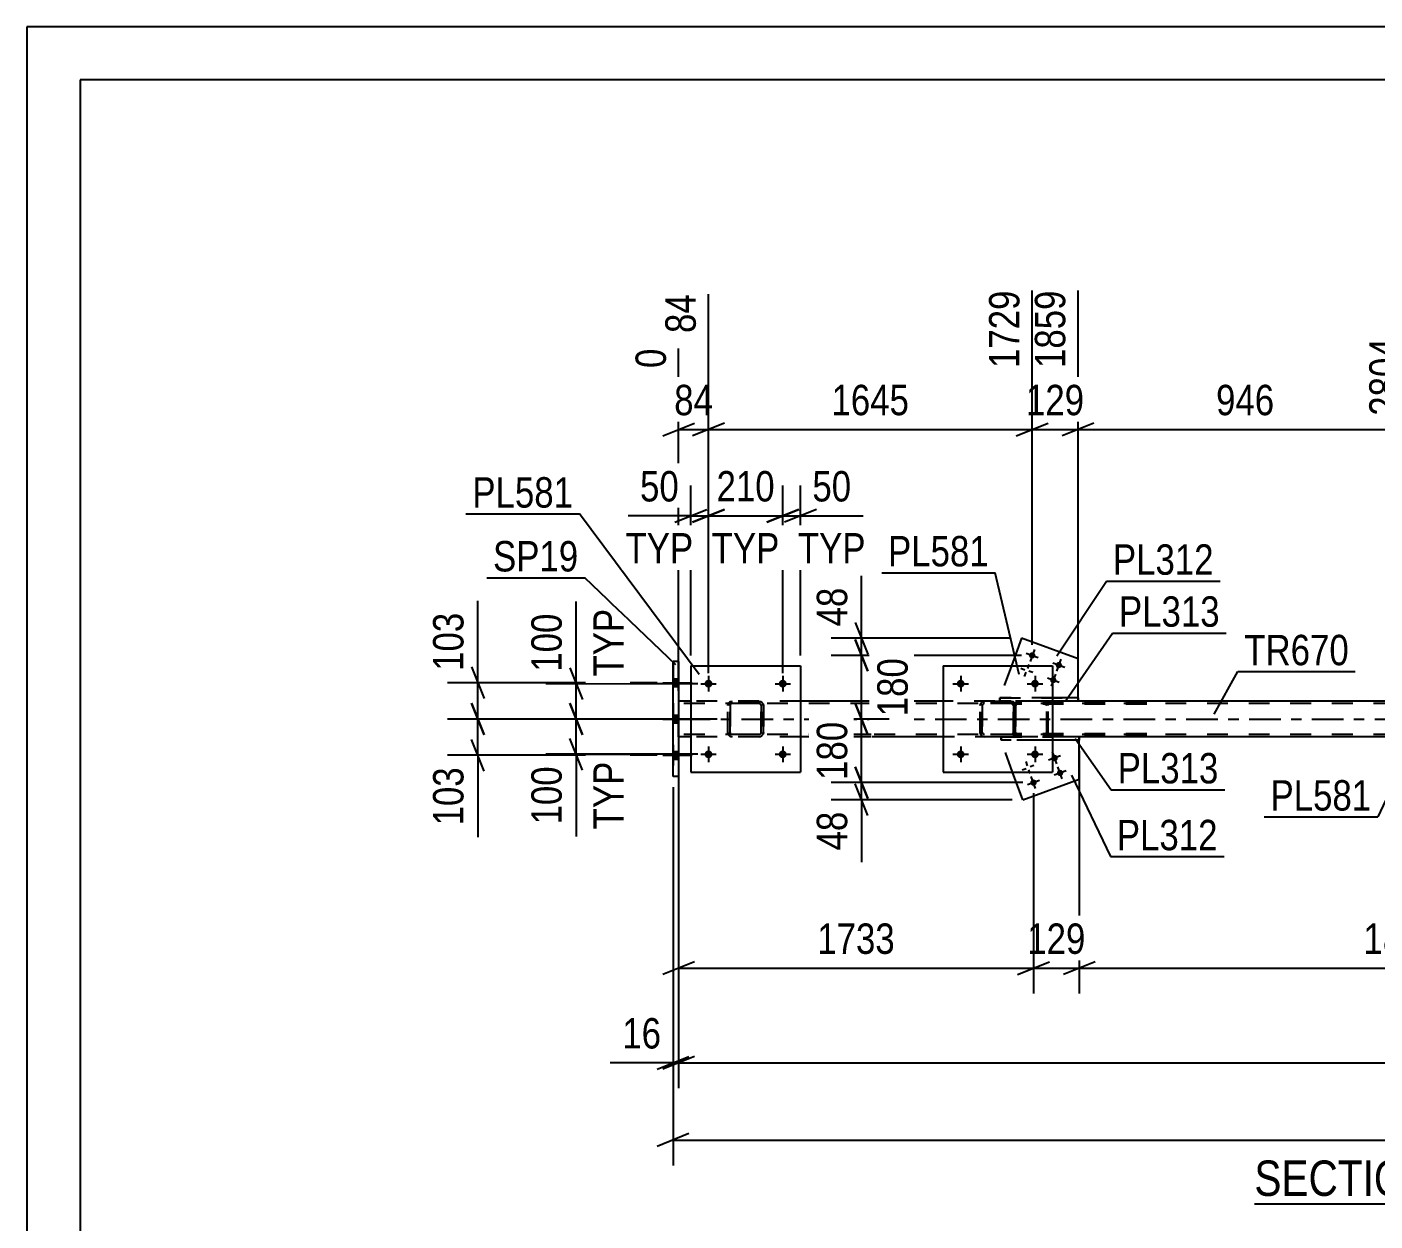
# Model space of a CAD drawing. Header units: millimetres. Extents: x 0 to 594, y 0 to 420.
# Drawn here: x 0 to 127, y 307.4 to 420 of the extents above; entities that cross this region are included whole.
import ezdxf

# ---------------------------------------------------------------- set-up
doc = ezdxf.new("R2010")
doc.units = ezdxf.units.MM
doc.linetypes.add('DXK_LINE_DOT2', pattern=[3.9198, 1.9599, -1.9599])
doc.linetypes.add('DXK_LINE_DOT3', pattern=[5.9187, 2.979, -0.9799, 0.9799, -0.9799])
doc.styles.add('Arial Narrow', font='ARIALN.TTF', dxfattribs={"height": 0.2})

# ---------------------------------------------------------------- blocks, each defined once
blk = doc.blocks.new('Unknown-570345727-1133')
at = {"color": 5, "linetype": 'Continuous'}
for p, q in [((594, 420), (0, 420)), ((0, 420), (0, 0)), ((589, 415), (5, 415)), ((5, 415), (5, 5))]:
    blk.add_line(p, q, dxfattribs=at)
blk = doc.blocks.new('Unknown-570345727-11 - 4270')
at = {"color": 6, "linetype": 'Continuous'}
blk.add_line((115.66, 309.05), (143.3, 309.05), dxfattribs=at)
at = {"color": 0, "linetype": 'Continuous'}
for points in [[(133.76, 309.8), (133.76, 313.3), (115.66, 313.3), (115.66, 309.8)], [(137.37, 309.8), (137.37, 313.3), (134.81, 313.3), (134.81, 309.8)], [(139.7, 309.8), (139.7, 313.3), (138.42, 313.3), (138.42, 309.8)], [(143.3, 309.8), (143.3, 313.3), (140.75, 313.3), (140.75, 309.8)]]:
    blk.add_wipeout(points, dxfattribs=at)
at = {"color": 7, "linetype": 'Continuous', "style": 'Arial Narrow'}
for s, p in [('SECTION ', (115.66, 309.8)), ('A', (134.81, 309.8)), ('A', (140.75, 309.8)), ('-', (138.42, 309.8))]:
    blk.add_text(s, height=3.34, dxfattribs=at).set_placement(p)
blk = doc.blocks.new('Bolt-570345727-4412 - 4270')
at = {"linetype": 'Continuous'}
for points in [[(64.59, 351.43, -1), (63.85, 351.43, -1)], [(71.59, 351.43, -1), (70.85, 351.43, -1)]]:
    blk.add_hatch(color=1, dxfattribs=at).paths.add_polyline_path(points)
at = {"color": 1, "linetype": 'Continuous'}
for p, q in [((64.22, 352.16), (64.22, 350.69)), ((71.22, 352.16), (71.22, 350.69)), ((63.49, 351.43), (64.95, 351.43)), ((70.49, 351.43), (71.95, 351.43))]:
    blk.add_line(p, q, dxfattribs=at)
blk = doc.blocks.new('Bolt-570345727-4336 - 4270')
at = {"linetype": 'Continuous'}
for points in [[(88.35, 358.09, -1), (87.62, 358.09, -1)], [(95.35, 358.09, -1), (94.62, 358.09, -1)]]:
    blk.add_hatch(color=1, dxfattribs=at).paths.add_polyline_path(points)
at = {"color": 1, "linetype": 'Continuous'}
for p, q in [((87.99, 358.83), (87.99, 357.36)), ((94.99, 358.83), (94.99, 357.36)), ((87.25, 358.09), (88.72, 358.09)), ((94.25, 358.09), (95.72, 358.09))]:
    blk.add_line(p, q, dxfattribs=at)
blk = doc.blocks.new('Bolt-570345727-4337 - 4270')
at = {"linetype": 'Continuous'}
for points in [[(88.35, 351.43, -1), (87.62, 351.43, -1)], [(95.35, 351.43, -1), (94.62, 351.43, -1)]]:
    blk.add_hatch(color=1, dxfattribs=at).paths.add_polyline_path(points)
at = {"color": 1, "linetype": 'Continuous'}
for p, q in [((87.99, 352.16), (87.99, 350.69)), ((94.99, 352.16), (94.99, 350.69)), ((87.25, 351.43), (88.72, 351.43)), ((94.25, 351.43), (95.72, 351.43))]:
    blk.add_line(p, q, dxfattribs=at)
blk = doc.blocks.new('Part-570345727-4406 - 4270')
at = {"color": 7, "linetype": 'DXK_LINE_DOT2'}
for p, q in [((66.05, 356.02), (66.08, 356.18)), ((66.08, 356.18), (66.05, 356.02)), ((66.05, 353.49), (66.05, 356.02)), ((66.05, 356.02), (66.05, 356.02)), ((66.05, 353.49), (66.05, 356.02)), ((66.25, 356.02), (66.27, 356.1)), ((66.27, 356.1), (66.25, 356.02)), ((66.25, 353.49), (66.25, 356.02)), ((66.25, 356.02), (66.25, 356.02)), ((66.25, 356.02), (66.25, 353.49)), ((66.27, 356.1), (66.31, 356.17)), ((66.31, 356.17), (66.27, 356.1)), ((66.3, 356.39), (66.45, 356.42)), ((66.45, 356.42), (66.3, 356.39)), ((66.31, 356.17), (66.38, 356.21)), ((66.38, 356.21), (66.31, 356.17)), ((66.45, 356.22), (66.38, 356.21)), ((68.99, 356.42), (66.45, 356.42)), ((68.99, 356.22), (66.45, 356.22)), ((68.99, 356.42), (69.14, 356.39)), ((69.14, 356.39), (68.99, 356.42)), ((68.99, 356.22), (69.06, 356.21)), ((69.06, 356.21), (69.13, 356.17)), ((69.13, 356.17), (69.06, 356.21)), ((69.13, 356.17), (69.17, 356.1)), ((69.17, 356.1), (69.13, 356.17)), ((69.17, 356.1), (69.19, 356.02)), ((69.19, 356.02), (69.17, 356.1)), ((69.19, 353.49), (69.19, 356.02)), ((69.19, 356.02), (69.19, 356.02)), ((69.19, 356.02), (69.19, 353.49)), ((69.36, 356.18), (69.39, 356.02)), ((69.39, 356.02), (69.36, 356.18)), ((69.39, 353.49), (69.39, 356.02)), ((69.39, 356.02), (69.39, 356.02)), ((69.39, 356.02), (69.39, 353.49)), ((66.05, 353.49), (66.05, 353.49)), ((66.08, 353.34), (66.05, 353.49)), ((66.05, 353.49), (66.08, 353.34)), ((66.25, 353.49), (66.25, 353.49)), ((66.27, 353.41), (66.25, 353.49)), ((66.25, 353.49), (66.27, 353.41)), ((66.31, 353.35), (66.27, 353.41)), ((66.27, 353.41), (66.31, 353.35)), ((66.38, 353.31), (66.31, 353.35)), ((66.31, 353.35), (66.38, 353.31)), ((66.45, 353.29), (66.38, 353.31)), ((68.99, 353.29), (66.45, 353.29)), ((69.06, 353.31), (68.99, 353.29)), ((69.13, 353.35), (69.06, 353.31)), ((69.06, 353.31), (69.13, 353.35)), ((69.17, 353.41), (69.13, 353.35)), ((69.13, 353.35), (69.17, 353.41)), ((69.19, 353.49), (69.17, 353.41)), ((69.17, 353.41), (69.19, 353.49)), ((69.19, 353.49), (69.19, 353.49)), ((69.39, 353.49), (69.36, 353.34)), ((69.36, 353.34), (69.39, 353.49)), ((69.39, 353.49), (69.39, 353.49)), ((66.45, 353.09), (66.3, 353.12)), ((66.3, 353.12), (66.45, 353.09)), ((68.99, 353.09), (66.45, 353.09)), ((69.14, 353.12), (68.99, 353.09)), ((68.99, 353.09), (69.14, 353.12))]:
    blk.add_line(p, q, dxfattribs=at)
at = {"color": 7, "linetype": 'DXK_LINE_DOT3'}
blk.add_line((67.72, 354.76), (67.72, 354.76), dxfattribs=at)
at = {"color": 7, "linetype": 'DXK_LINE_DOT2'}
for centre, start, end in [((66.45, 356.02), 112.5, 157.5), ((66.45, 356.02), 112.5, 157.5), ((68.99, 356.02), 22.5, 67.5), ((68.99, 356.02), 22.5, 67.5), ((66.45, 353.49), 202.5, 247.5), ((66.45, 353.49), 202.5, 247.5), ((68.99, 353.49), 292.5, 337.5), ((68.99, 353.49), 292.5, 337.5)]:
    blk.add_arc(centre, 0.4, start, end, dxfattribs=at)
blk = doc.blocks.new('Part-570345727-4349 - 4270')
at = {"color": 7, "linetype": 'DXK_LINE_DOT2'}
for p, q in [((91.67, 356.76), (91.67, 356.43)), ((91.67, 356.43), (91.67, 356.76)), ((91.67, 356.76), (91.67, 356.76)), ((96.65, 356.76), (91.67, 356.76)), ((91.67, 356.43), (91.67, 356.43)), ((96.65, 356.43), (91.67, 356.43)), ((99.04, 356.43), (99.04, 356.76))]:
    blk.add_line(p, q, dxfattribs=at)
at = {"color": 2, "linetype": 'Continuous'}
for p, q in [((99.04, 356.76), (96.65, 356.76)), ((99.04, 356.43), (96.65, 356.43)), ((99.04, 356.76), (99.04, 356.43))]:
    blk.add_line(p, q, dxfattribs=at)
blk = doc.blocks.new('Bolt-570345727-4286 - 4270')
at = {"linetype": 'Continuous'}
for points in [[(96.55, 350.98, -1), (97.12, 351.19, -1)], [(97.07, 349.57, -1), (97.63, 349.78, -1)], [(94.56, 348.66, -1), (95.13, 348.87, -1)]]:
    blk.add_hatch(color=1, dxfattribs=at).paths.add_polyline_path(points)
at = {"color": 1, "linetype": 'Continuous'}
for p, q in [((94.12, 350.74), (94.26, 350.36)), ((97.4, 351.29), (96.27, 350.88)), ((97.04, 350.52), (96.63, 351.65)), ((93.77, 349.97), (94.14, 350.1)), ((94.54, 349.61), (94.4, 349.98)), ((94.89, 350.38), (94.52, 350.24)), ((97.91, 349.88), (96.79, 349.47)), ((97.55, 349.11), (97.14, 350.24)), ((95.41, 348.97), (94.28, 348.56)), ((95.05, 348.2), (94.64, 349.33))]:
    blk.add_line(p, q, dxfattribs=at)
blk = doc.blocks.new('Part-570345727-4293 - 4270')
at = {"color": 7, "linetype": 'DXK_LINE_DOT2'}
for p, q in [((91.79, 352.76), (91.79, 353.09)), ((91.79, 353.09), (96.65, 353.09)), ((91.79, 353.09), (91.79, 352.76)), ((96.65, 352.76), (91.79, 352.76)), ((99.16, 352.76), (99.16, 353.09))]:
    blk.add_line(p, q, dxfattribs=at)
at = {"color": 2, "linetype": 'Continuous'}
for p, q in [((99.16, 353.09), (96.65, 353.09)), ((99.16, 352.76), (96.65, 352.76)), ((99.16, 353.09), (99.16, 353.09)), ((99.16, 353.09), (99.16, 352.76)), ((99.16, 352.76), (99.16, 352.76))]:
    blk.add_line(p, q, dxfattribs=at)
blk = doc.blocks.new('Part-570345727-4298 - 4270')
at = {"color": 2, "linetype": 'Continuous'}
for p, q in [((93.71, 362.37), (92.76, 359.76)), ((99.04, 360.42), (93.71, 362.37)), ((99.04, 356.76), (99.04, 360.42))]:
    blk.add_line(p, q, dxfattribs=at)
at = {"color": 7, "linetype": 'DXK_LINE_DOT2'}
for p, q in [((92.76, 359.76), (91.67, 356.76)), ((91.67, 356.76), (99.04, 356.76))]:
    blk.add_line(p, q, dxfattribs=at)
blk = doc.blocks.new('Part-570345727-4314 - 4270')
at = {"color": 2, "linetype": 'Continuous'}
for p, q in [((62.55, 356.43), (61.41, 356.43)), ((79.55, 356.43), (72.89, 356.43)), ((86.32, 356.43), (79.65, 356.43)), ((128.89, 356.43), (99.04, 356.43)), ((62.55, 353.09), (61.41, 353.09)), ((79.55, 353.09), (72.89, 353.09)), ((86.32, 353.09), (79.65, 353.09)), ((128.89, 353.09), (99.16, 353.09))]:
    blk.add_line(p, q, dxfattribs=at)
at = {"color": 7, "linetype": 'DXK_LINE_DOT2'}
for p, q in [((61.41, 356.43), (61.41, 356.43)), ((61.41, 356.43), (61.41, 353.09)), ((61.41, 353.09), (61.41, 356.43)), ((61.41, 356.43), (61.41, 356.43)), ((79.55, 356.23), (61.41, 356.23)), ((72.89, 356.43), (62.55, 356.43)), ((207.24, 356.23), (79.65, 356.23)), ((99.04, 356.43), (86.32, 356.43)), ((79.55, 353.29), (61.41, 353.29)), ((207.24, 353.29), (79.65, 353.29)), ((61.41, 353.09), (61.41, 353.09)), ((61.41, 353.09), (61.41, 353.09)), ((72.89, 353.09), (62.55, 353.09)), ((99.16, 353.09), (86.32, 353.09))]:
    blk.add_line(p, q, dxfattribs=at)
at = {"color": 7, "linetype": 'DXK_LINE_DOT3'}
for p, q in [((61.41, 354.76), (79.55, 354.76)), ((79.65, 354.76), (207.24, 354.76))]:
    blk.add_line(p, q, dxfattribs=at)
blk = doc.blocks.new('Bolt-570345727-4315 - 4270')
at = {"linetype": 'Continuous'}
for points in [[(61.41, 357.81), (61.41, 358.54), (60.88, 358.54), (60.88, 357.81)], [(61.41, 357.81), (61.41, 358.54), (60.88, 358.54), (60.88, 357.81)], [(61.41, 357.81), (61.41, 358.54), (60.88, 358.54), (60.88, 357.81)], [(61.41, 354.39), (61.41, 355.13), (60.88, 355.13), (60.88, 354.39)], [(61.41, 354.39), (61.41, 355.13), (60.88, 355.13), (60.88, 354.39)], [(61.41, 350.98), (61.41, 351.71), (60.88, 351.71), (60.88, 350.98)], [(61.41, 350.98), (61.41, 351.71), (60.88, 351.71), (60.88, 350.98)], [(61.41, 350.98), (61.41, 351.71), (60.88, 351.71), (60.88, 350.98)]]:
    blk.add_hatch(color=1, dxfattribs=at).paths.add_polyline_path(points)
at = {"color": 1, "linetype": 'Continuous'}
for p, q in [((60.88, 358.54), (61.41, 358.54)), ((60.88, 358.54), (61.41, 358.54)), ((60.88, 358.54), (61.41, 358.54)), ((59.91, 358.18), (62.68, 358.18)), ((59.91, 358.18), (62.68, 358.18)), ((59.91, 358.18), (62.68, 358.18)), ((60.88, 357.81), (61.41, 357.81)), ((60.88, 357.81), (61.41, 357.81)), ((60.88, 357.81), (61.41, 357.81)), ((59.91, 354.76), (62.68, 354.76)), ((59.91, 354.76), (62.68, 354.76)), ((60.88, 355.13), (61.41, 355.13)), ((60.88, 355.13), (61.41, 355.13)), ((60.88, 354.39), (61.41, 354.39)), ((60.88, 354.39), (61.41, 354.39)), ((59.91, 351.34), (62.68, 351.34)), ((59.91, 351.34), (62.68, 351.34)), ((59.91, 351.34), (62.68, 351.34)), ((60.88, 351.71), (61.41, 351.71)), ((60.88, 351.71), (61.41, 351.71)), ((60.88, 351.71), (61.41, 351.71)), ((60.88, 350.98), (61.41, 350.98)), ((60.88, 350.98), (61.41, 350.98)), ((60.88, 350.98), (61.41, 350.98))]:
    blk.add_line(p, q, dxfattribs=at)
blk = doc.blocks.new('Part-570345727-4382 - 4270')
at = {"color": 2, "linetype": 'Continuous'}
for p, q in [((61.41, 360.18), (60.88, 360.18)), ((60.88, 349.34), (60.88, 360.18)), ((61.41, 360.18), (61.41, 349.34)), ((61.41, 349.34), (60.88, 349.34))]:
    blk.add_line(p, q, dxfattribs=at)
at = {"color": 7, "linetype": 'DXK_LINE_DOT2'}
for p, q in [((60.88, 360.18), (60.88, 349.34)), ((61.41, 360.18), (61.41, 349.34))]:
    blk.add_line(p, q, dxfattribs=at)
blk = doc.blocks.new('Part-570345727-4329 - 4270')
at = {"color": 7, "linetype": 'DXK_LINE_DOT2'}
for p in [(99.16, 352.76), (92.88, 349.76)]:
    blk.add_line(p, (91.79, 352.76), dxfattribs=at)
at = {"color": 2, "linetype": 'Continuous'}
for p, q in [((99.16, 349.1), (99.16, 352.76)), ((93.83, 347.15), (92.88, 349.76)), ((93.83, 347.15), (99.16, 349.1))]:
    blk.add_line(p, q, dxfattribs=at)
blk = doc.blocks.new('Part-570345727-4384 - 4270')
at = {"color": 7, "linetype": 'DXK_LINE_DOT2'}
for p, q in [((93.02, 356.12), (93, 356.02)), ((93, 353.5), (93, 356.02)), ((93.14, 356.02), (93.15, 356.07)), ((93.14, 353.5), (93.14, 356.02)), ((93.15, 356.07), (93.18, 356.11)), ((93.28, 356.28), (93.17, 356.26)), ((93.18, 356.11), (93.23, 356.14)), ((93.23, 356.14), (93.28, 356.15)), ((105.52, 356.28), (93.28, 356.28)), ((105.52, 356.15), (93.28, 356.15)), ((96.07, 356.26), (95.96, 356.28)), ((95.96, 356.15), (96.01, 356.14)), ((96.01, 356.14), (96.06, 356.11)), ((96.06, 356.11), (96.09, 356.07)), ((96.09, 356.07), (96.1, 356.02)), ((96.1, 353.5), (96.1, 356.02)), ((96.24, 356.02), (96.22, 356.12)), ((96.24, 353.5), (96.24, 356.02)), ((93, 353.5), (93.02, 353.4)), ((93.15, 353.45), (93.14, 353.5)), ((93.18, 353.41), (93.15, 353.45)), ((93.17, 353.25), (93.28, 353.23)), ((93.23, 353.38), (93.18, 353.41)), ((93.28, 353.37), (93.23, 353.38)), ((105.52, 353.37), (93.28, 353.37)), ((105.52, 353.23), (93.28, 353.23)), ((96.01, 353.38), (95.96, 353.37)), ((95.96, 353.23), (96.07, 353.25)), ((96.06, 353.41), (96.01, 353.38)), ((96.09, 353.45), (96.06, 353.41)), ((96.1, 353.5), (96.09, 353.45)), ((96.22, 353.4), (96.24, 353.5))]:
    blk.add_line(p, q, dxfattribs=at)
for centre, start, end in [((93.27, 356.01), 110.7583, 155.68), ((95.97, 356.01), 24.32, 69.2417), ((93.27, 353.51), 204.32, 249.2417), ((95.97, 353.51), 290.7583, 335.68)]:
    blk.add_arc(centre, 0.276, start, end, dxfattribs=at)
blk = doc.blocks.new('Bolt-570345727-4335 - 4270')
at = {"linetype": 'Continuous'}
for points in [[(95, 360.65, -1), (94.44, 360.86, -1)], [(97.51, 359.74, -1), (96.95, 359.94, -1)], [(96.99, 358.33, -1), (96.43, 358.53, -1)]]:
    blk.add_hatch(color=1, dxfattribs=at).paths.add_polyline_path(points)
at = {"color": 1, "linetype": 'Continuous'}
for p, q in [((94.16, 360.96), (95.29, 360.55)), ((94.93, 361.32), (94.52, 360.19)), ((93.64, 359.55), (94.02, 359.41)), ((94.41, 359.91), (94.28, 359.53)), ((96.66, 360.05), (97.79, 359.64)), ((97.43, 360.4), (97.02, 359.28)), ((94, 358.78), (94.14, 359.16)), ((94.77, 359.14), (94.4, 359.28)), ((96.15, 358.64), (97.28, 358.23)), ((96.92, 359), (96.51, 357.87))]:
    blk.add_line(p, q, dxfattribs=at)
blk = doc.blocks.new('Bolt-570345727-4413 - 4270')
at = {"linetype": 'Continuous'}
for points in [[(64.59, 358.09, -1), (63.85, 358.09, -1)], [(71.59, 358.09, -1), (70.85, 358.09, -1)]]:
    blk.add_hatch(color=1, dxfattribs=at).paths.add_polyline_path(points)
at = {"color": 1, "linetype": 'Continuous'}
for p, q in [((64.22, 358.83), (64.22, 357.36)), ((71.22, 358.83), (71.22, 357.36)), ((63.49, 358.09), (64.95, 358.09)), ((70.49, 358.09), (71.95, 358.09))]:
    blk.add_line(p, q, dxfattribs=at)
blk = doc.blocks.new('Part-570345727-4354 - 4270')
at = {"color": 2, "linetype": 'Continuous'}
for p, q in [((86.32, 359.76), (86.32, 349.76)), ((86.32, 359.76), (96.65, 359.76)), ((96.65, 359.76), (96.65, 349.76)), ((86.32, 349.76), (96.65, 349.76))]:
    blk.add_line(p, q, dxfattribs=at)
blk = doc.blocks.new('Part-570345727-4355 - 4270')
at = {"color": 7, "linetype": 'DXK_LINE_DOT2'}
for p, q in [((89.82, 356.02), (89.85, 356.18)), ((89.85, 356.18), (89.82, 356.02)), ((89.82, 353.49), (89.82, 356.02)), ((89.82, 356.02), (89.82, 356.02)), ((89.82, 353.49), (89.82, 356.02)), ((90.02, 356.02), (90.03, 356.1)), ((90.03, 356.1), (90.02, 356.02)), ((90.02, 353.49), (90.02, 356.02)), ((90.02, 356.02), (90.02, 356.02)), ((90.02, 356.02), (90.02, 353.49)), ((90.03, 356.1), (90.08, 356.17)), ((90.08, 356.17), (90.03, 356.1)), ((90.07, 356.39), (90.22, 356.42)), ((90.22, 356.42), (90.07, 356.39)), ((90.08, 356.17), (90.14, 356.21)), ((90.14, 356.21), (90.08, 356.17)), ((90.22, 356.22), (90.14, 356.21)), ((92.75, 356.42), (90.22, 356.42)), ((92.75, 356.22), (90.22, 356.22)), ((92.75, 356.42), (92.91, 356.39)), ((92.91, 356.39), (92.75, 356.42)), ((92.75, 356.22), (92.83, 356.21)), ((92.83, 356.21), (92.89, 356.17)), ((92.89, 356.17), (92.83, 356.21)), ((92.89, 356.17), (92.94, 356.1)), ((92.94, 356.1), (92.89, 356.17)), ((92.94, 356.1), (92.95, 356.02)), ((92.95, 356.02), (92.94, 356.1)), ((92.95, 353.49), (92.95, 356.02)), ((92.95, 356.02), (92.95, 356.02)), ((92.95, 356.02), (92.95, 353.49)), ((93.12, 356.18), (93.15, 356.02)), ((93.15, 356.02), (93.12, 356.18)), ((93.15, 353.49), (93.15, 356.02)), ((93.15, 356.02), (93.15, 356.02)), ((93.15, 356.02), (93.15, 353.49)), ((89.82, 353.49), (89.82, 353.49)), ((89.85, 353.34), (89.82, 353.49)), ((89.82, 353.49), (89.85, 353.34)), ((90.02, 353.49), (90.02, 353.49)), ((90.03, 353.41), (90.02, 353.49)), ((90.02, 353.49), (90.03, 353.41)), ((90.08, 353.35), (90.03, 353.41)), ((90.03, 353.41), (90.08, 353.35)), ((90.14, 353.31), (90.08, 353.35)), ((90.08, 353.35), (90.14, 353.31)), ((90.22, 353.29), (90.14, 353.31)), ((92.75, 353.29), (90.22, 353.29)), ((92.83, 353.31), (92.75, 353.29)), ((92.89, 353.35), (92.83, 353.31)), ((92.83, 353.31), (92.89, 353.35)), ((92.94, 353.41), (92.89, 353.35)), ((92.89, 353.35), (92.94, 353.41)), ((92.95, 353.49), (92.94, 353.41)), ((92.94, 353.41), (92.95, 353.49)), ((92.95, 353.49), (92.95, 353.49)), ((93.15, 353.49), (93.12, 353.34)), ((93.12, 353.34), (93.15, 353.49)), ((93.15, 353.49), (93.15, 353.49)), ((90.22, 353.09), (90.07, 353.12)), ((90.07, 353.12), (90.22, 353.09)), ((92.75, 353.09), (90.22, 353.09)), ((92.91, 353.12), (92.75, 353.09)), ((92.75, 353.09), (92.91, 353.12))]:
    blk.add_line(p, q, dxfattribs=at)
at = {"color": 7, "linetype": 'DXK_LINE_DOT3'}
blk.add_line((91.49, 354.76), (91.49, 354.76), dxfattribs=at)
at = {"color": 7, "linetype": 'DXK_LINE_DOT2'}
for centre, start, end in [((90.22, 356.02), 112.5, 157.5), ((90.22, 356.02), 112.5, 157.5), ((92.75, 356.02), 22.5, 67.5), ((92.75, 356.02), 22.5, 67.5), ((90.22, 353.49), 202.5, 247.5), ((90.22, 353.49), 202.5, 247.5), ((92.75, 353.49), 292.5, 337.5), ((92.75, 353.49), 292.5, 337.5)]:
    blk.add_arc(centre, 0.4, start, end, dxfattribs=at)
blk = doc.blocks.new('Part-570345727-4411 - 4270')
at = {"color": 2, "linetype": 'Continuous'}
for p, q in [((62.55, 359.76), (62.55, 349.76)), ((62.55, 359.76), (72.89, 359.76)), ((72.89, 359.76), (72.89, 349.76)), ((62.55, 349.76), (72.89, 349.76))]:
    blk.add_line(p, q, dxfattribs=at)
blk = doc.blocks.new('StraightDimension-570345727-4477 - 4270')
at = {"color": 7, "linetype": 'Continuous'}
for p, q in [((78.64, 362.37), (78.64, 368.27)), ((78.64, 362.37), (78.64, 368.27)), ((78.04, 363.87), (79.24, 360.87)), ((92.71, 362.37), (75.79, 362.37)), ((79.24, 359.26), (78.04, 362.26)), ((78.64, 360.76), (78.64, 362.37)), ((93.72, 360.76), (75.79, 360.76))]:
    blk.add_line(p, q, dxfattribs=at)
at = {"color": 0}
blk.add_wipeout([(77.89, 367.75), (73.69, 367.75), (73.69, 362.89), (77.89, 362.89)], dxfattribs=at)
at = {"color": 3, "style": 'Arial Narrow'}
blk.add_text('48', height=2.863, rotation=90.0002, dxfattribs=at).set_placement((77.29, 363.49))
blk = doc.blocks.new('StraightDimension-570345727-4487 - 4270')
at = {"color": 7, "linetype": 'Continuous'}
for p, q in [((78.04, 362.26), (79.24, 359.26)), ((93.72, 360.76), (76.24, 360.76)), ((78.64, 354.76), (78.64, 360.76)), ((79.24, 353.26), (78.04, 356.26)), ((81.26, 354.76), (76.24, 354.76))]:
    blk.add_line(p, q, dxfattribs=at)
at = {"color": 0}
blk.add_wipeout([(83.59, 361.1), (79.39, 361.1), (79.39, 354.42), (83.59, 354.42)], dxfattribs=at)
at = {"color": 3, "style": 'Arial Narrow'}
blk.add_text('180', height=2.863, rotation=90.0002, dxfattribs=at).set_placement((82.99, 355.02))
blk = doc.blocks.new('StraightDimension-570345727-4500 - 4270')
at = {"color": 7, "linetype": 'Continuous'}
for p, q in [((78.04, 356.26), (79.24, 353.26)), ((81.26, 354.76), (75.79, 354.76)), ((78.64, 348.76), (78.64, 354.76)), ((79.24, 347.26), (78.04, 350.26)), ((93.84, 348.76), (75.79, 348.76))]:
    blk.add_line(p, q, dxfattribs=at)
at = {"color": 0}
blk.add_wipeout([(77.89, 355.1), (73.69, 355.1), (73.69, 348.42), (77.89, 348.42)], dxfattribs=at)
at = {"color": 3, "style": 'Arial Narrow'}
blk.add_text('180', height=2.863, rotation=90.0002, dxfattribs=at).set_placement((77.29, 349.02))
blk = doc.blocks.new('StraightDimension-570345727-4513 - 4270')
at = {"color": 7, "linetype": 'Continuous'}
for p, q in [((78.04, 350.26), (79.24, 347.26)), ((93.84, 348.76), (75.79, 348.76)), ((79.24, 345.65), (78.04, 348.65)), ((78.64, 347.15), (78.64, 348.76)), ((92.83, 347.15), (75.79, 347.15)), ((78.64, 347.15), (78.64, 341.25)), ((78.64, 347.15), (78.64, 341.25))]:
    blk.add_line(p, q, dxfattribs=at)
at = {"color": 0}
blk.add_wipeout([(77.89, 346.63), (73.69, 346.63), (73.69, 341.77), (77.89, 341.77)], dxfattribs=at)
at = {"color": 3, "style": 'Arial Narrow'}
blk.add_text('48', height=2.863, rotation=90.0002, dxfattribs=at).set_placement((77.29, 342.37))
blk = doc.blocks.new('StraightDimension-570345727-4524 - 4270')
at = {"color": 7, "linetype": 'Continuous'}
for p, q in [((60.88, 348.34), (60.88, 312.67)), ((62.38, 315.67), (59.38, 314.47)), ((60.88, 315.07), (207.24, 315.07))]:
    blk.add_line(p, q, dxfattribs=at)
blk = doc.blocks.new('StraightDimension-570345727-4535 - 4270')
at = {"color": 7, "linetype": 'Continuous'}
for p, q in [((41.88, 356.26), (43.08, 353.26)), ((59.39, 354.76), (39.63, 354.76)), ((42.48, 351.34), (42.48, 354.76)), ((43.08, 349.84), (41.88, 352.84)), ((59.39, 351.34), (39.63, 351.34)), ((42.48, 351.34), (42.48, 343.61)), ((42.48, 351.34), (42.48, 343.61))]:
    blk.add_line(p, q, dxfattribs=at)
at = {"color": 0}
blk.add_wipeout([(41.73, 350.82), (37.53, 350.82), (37.53, 344.13), (41.73, 344.13)], dxfattribs=at)
at = {"color": 3, "style": 'Arial Narrow'}
blk.add_text('103', height=2.863, rotation=90.0002, dxfattribs=at).set_placement((41.13, 344.73))
blk = doc.blocks.new('StraightDimension-570345727-9446 - 4270')
at = {"color": 7, "linetype": 'Continuous'}
for p, q in [((64.22, 359.09), (64.22, 394.81)), ((61.41, 357.43), (61.41, 389.68)), ((59.91, 381.45), (62.91, 382.65)), ((65.72, 382.65), (62.72, 381.45)), ((61.41, 382.05), (64.22, 382.05))]:
    blk.add_line(p, q, dxfattribs=at)
at = {"color": 0, "linetype": 'Continuous'}
blk.add_wipeout([(63.62, 395.41), (59.42, 395.41), (59.42, 390.55), (63.62, 390.55)], dxfattribs=at)
at = {"color": 0}
blk.add_wipeout([(65.24, 382.8), (65.24, 387), (60.39, 387), (60.39, 382.8)], dxfattribs=at)
at = {"color": 3, "linetype": 'Continuous', "style": 'Arial Narrow'}
blk.add_text('84', height=2.863, rotation=90.0002, dxfattribs=at).set_placement((63.02, 391.15))
at = {"color": 3, "style": 'Arial Narrow'}
blk.add_text('84', height=2.863, dxfattribs=at).set_placement((60.99, 383.4))
at = {"color": 0, "linetype": 'Continuous'}
blk.add_wipeout([(60.81, 390.28), (56.61, 390.28), (56.61, 387.25), (60.81, 387.25)], dxfattribs=at)
at = {"color": 3, "linetype": 'Continuous', "style": 'Arial Narrow'}
blk.add_text('0', height=2.86, rotation=90.0002, dxfattribs=at).set_placement((60.21, 387.85))
blk = doc.blocks.new('StraightDimension-570345727-4545 - 4270')
at = {"color": 7, "linetype": 'Continuous'}
for p, q in [((42.48, 358.18), (42.48, 365.91)), ((42.48, 358.18), (42.48, 365.91)), ((41.88, 359.68), (43.08, 356.68)), ((59.39, 358.18), (39.63, 358.18)), ((42.48, 354.76), (42.48, 358.18)), ((43.08, 353.26), (41.88, 356.26)), ((59.39, 354.76), (39.63, 354.76))]:
    blk.add_line(p, q, dxfattribs=at)
at = {"color": 0}
blk.add_wipeout([(41.73, 365.39), (37.53, 365.39), (37.53, 358.7), (41.73, 358.7)], dxfattribs=at)
at = {"color": 3, "style": 'Arial Narrow'}
blk.add_text('103', height=2.863, rotation=90.0002, dxfattribs=at).set_placement((41.13, 359.3))
blk = doc.blocks.new('StraightDimension-570345727-4605 - 4270')
at = {"color": 7, "linetype": 'Continuous'}
for p, q in [((99.16, 351.76), (99.16, 328.87)), ((160.04, 344.34), (160.04, 328.87)), ((100.66, 331.87), (97.66, 330.67)), ((158.54, 330.67), (161.54, 331.87)), ((99.16, 331.27), (160.04, 331.27))]:
    blk.add_line(p, q, dxfattribs=at)
at = {"color": 0}
blk.add_wipeout([(133.86, 332.02), (133.86, 336.22), (125.34, 336.22), (125.34, 332.02)], dxfattribs=at)
at = {"color": 3, "style": 'Arial Narrow'}
blk.add_text('1827', height=2.863, dxfattribs=at).set_placement((125.94, 332.62))
blk = doc.blocks.new('StraightDimension-570345727-4611 - 4270')
at = {"color": 7, "linetype": 'Continuous'}
for p, q in [((99.16, 351.76), (99.16, 328.87)), ((94.84, 347.76), (94.84, 328.87)), ((93.34, 330.67), (96.34, 331.87)), ((100.66, 331.87), (97.66, 330.67)), ((94.84, 331.27), (99.16, 331.27))]:
    blk.add_line(p, q, dxfattribs=at)
at = {"color": 0}
blk.add_wipeout([(100.34, 332.02), (100.34, 336.22), (93.66, 336.22), (93.66, 332.02)], dxfattribs=at)
at = {"color": 3, "style": 'Arial Narrow'}
blk.add_text('129', height=2.863, dxfattribs=at).set_placement((94.26, 332.62))
blk = doc.blocks.new('StraightDimension-570345727-4617 - 4270')
at = {"color": 7, "linetype": 'Continuous'}
for p, q in [((61.41, 352.09), (61.41, 328.87)), ((94.84, 347.76), (94.84, 328.87)), ((62.91, 331.87), (59.91, 330.67)), ((93.34, 330.67), (96.34, 331.87)), ((61.41, 331.27), (94.84, 331.27))]:
    blk.add_line(p, q, dxfattribs=at)
at = {"color": 0}
blk.add_wipeout([(82.38, 332.02), (82.38, 336.22), (73.87, 336.22), (73.87, 332.02)], dxfattribs=at)
at = {"color": 3, "style": 'Arial Narrow'}
blk.add_text('1733', height=2.863, dxfattribs=at).set_placement((74.47, 332.62))
blk = doc.blocks.new('StraightDimension-570345727-6639 - 4270')
at = {"color": 7, "linetype": 'Continuous'}
for p, q in [((61.41, 348.34), (61.41, 319.95)), ((62.91, 322.95), (59.91, 321.75)), ((61.41, 322.35), (207.24, 322.35))]:
    blk.add_line(p, q, dxfattribs=at)
blk = doc.blocks.new('StraightDimension-570345727-6640 - 4270')
at = {"color": 7, "linetype": 'Continuous'}
for p, q in [((60.88, 348.34), (60.88, 319.95)), ((61.41, 348.34), (61.41, 319.95)), ((59.38, 321.75), (62.38, 322.95)), ((62.91, 322.95), (59.91, 321.75)), ((60.88, 322.35), (54.97, 322.35)), ((60.88, 322.35), (54.97, 322.35)), ((60.88, 322.35), (61.41, 322.35))]:
    blk.add_line(p, q, dxfattribs=at)
at = {"color": 0}
blk.add_wipeout([(60.35, 323.1), (60.35, 327.3), (55.5, 327.3), (55.5, 323.1)], dxfattribs=at)
at = {"color": 3, "style": 'Arial Narrow'}
blk.add_text('16', height=2.863, dxfattribs=at).set_placement((56.1, 323.7))
blk = doc.blocks.new('StraightDimension-570345727-8617 - 4270')
at = {"color": 7, "linetype": 'Continuous'}
for p, q in [((51.74, 358.09), (51.74, 365.83)), ((51.74, 358.09), (51.74, 365.83)), ((51.14, 359.59), (52.34, 356.59)), ((63.22, 358.09), (48.89, 358.09)), ((51.74, 354.76), (51.74, 358.09)), ((52.34, 353.26), (51.14, 356.26)), ((65.05, 354.76), (48.89, 354.76))]:
    blk.add_line(p, q, dxfattribs=at)
at = {"color": 0}
blk.add_wipeout([(50.99, 365.3), (46.79, 365.3), (46.79, 358.62), (50.99, 358.62)], dxfattribs=at)
at = {"color": 0, "linetype": 'Continuous'}
blk.add_wipeout([(56.84, 365.75), (52.64, 365.75), (52.64, 358.16), (56.84, 358.16)], dxfattribs=at)
at = {"color": 3, "linetype": 'Continuous', "style": 'Arial Narrow'}
blk.add_text('TYP', height=2.863, rotation=90.0002, dxfattribs=at).set_placement((56.24, 358.76))
at = {"color": 3, "style": 'Arial Narrow'}
blk.add_text('100', height=2.863, rotation=90.0002, dxfattribs=at).set_placement((50.39, 359.22))
blk = doc.blocks.new('StraightDimension-570345727-8618 - 4270')
at = {"color": 7, "linetype": 'Continuous'}
for p, q in [((51.14, 356.26), (52.34, 353.26)), ((65.05, 354.76), (48.89, 354.76)), ((51.74, 351.43), (51.74, 354.76)), ((52.34, 349.93), (51.14, 352.93)), ((63.22, 351.43), (48.89, 351.43)), ((51.74, 351.43), (51.74, 343.69)), ((51.74, 351.43), (51.74, 343.69))]:
    blk.add_line(p, q, dxfattribs=at)
at = {"color": 0}
blk.add_wipeout([(50.99, 350.9), (46.79, 350.9), (46.79, 344.22), (50.99, 344.22)], dxfattribs=at)
at = {"color": 0, "linetype": 'Continuous'}
blk.add_wipeout([(56.84, 351.35), (52.64, 351.35), (52.64, 343.76), (56.84, 343.76)], dxfattribs=at)
at = {"color": 3, "style": 'Arial Narrow'}
blk.add_text('100', height=2.863, rotation=90.0002, dxfattribs=at).set_placement((50.39, 344.82))
at = {"color": 3, "linetype": 'Continuous', "style": 'Arial Narrow'}
blk.add_text('TYP', height=2.863, rotation=90.0002, dxfattribs=at).set_placement((56.24, 344.36))
blk = doc.blocks.new('StraightDimension-570345727-9443 - 4270')
at = {"color": 7, "linetype": 'Continuous'}
for p, q in [((99.04, 357.76), (99.04, 395.16)), ((130.55, 359.09), (130.55, 390.66)), ((100.54, 382.65), (97.54, 381.45)), ((129.05, 381.45), (132.05, 382.65)), ((99.04, 382.05), (130.55, 382.05))]:
    blk.add_line(p, q, dxfattribs=at)
at = {"color": 0}
blk.add_wipeout([(118.14, 382.8), (118.14, 387), (111.45, 387), (111.45, 382.8)], dxfattribs=at)
at = {"color": 3, "style": 'Arial Narrow'}
blk.add_text('946', height=2.863, dxfattribs=at).set_placement((112.05, 383.4))
at = {"color": 0, "linetype": 'Continuous'}
blk.add_wipeout([(129.95, 391.26), (125.75, 391.26), (125.75, 382.75), (129.95, 382.75)], dxfattribs=at)
at = {"color": 3, "linetype": 'Continuous', "style": 'Arial Narrow'}
blk.add_text('2804', height=2.863, rotation=90.0002, dxfattribs=at).set_placement((129.35, 383.35))
blk = doc.blocks.new('StraightDimension-570345727-9444 - 4270')
at = {"color": 7, "linetype": 'Continuous'}
for p, q in [((94.72, 361.76), (94.72, 395.16)), ((99.04, 357.76), (99.04, 395.16)), ((93.22, 381.45), (96.22, 382.65)), ((100.54, 382.65), (97.54, 381.45)), ((94.72, 382.05), (99.04, 382.05))]:
    blk.add_line(p, q, dxfattribs=at)
at = {"color": 0}
blk.add_wipeout([(100.22, 382.8), (100.22, 387), (93.54, 387), (93.54, 382.8)], dxfattribs=at)
at = {"color": 3, "style": 'Arial Narrow'}
blk.add_text('129', height=2.863, dxfattribs=at).set_placement((94.14, 383.4))
at = {"color": 0, "linetype": 'Continuous'}
blk.add_wipeout([(98.44, 395.76), (94.24, 395.76), (94.24, 387.25), (98.44, 387.25)], dxfattribs=at)
at = {"color": 3, "linetype": 'Continuous', "style": 'Arial Narrow'}
blk.add_text('1859', height=2.863, rotation=90.0002, dxfattribs=at).set_placement((97.84, 387.85))
blk = doc.blocks.new('StraightDimension-570345727-9445 - 4270')
at = {"color": 7, "linetype": 'Continuous'}
for p, q in [((94.72, 361.76), (94.72, 395.16)), ((64.22, 359.09), (64.22, 394.81)), ((65.72, 382.65), (62.72, 381.45)), ((93.22, 381.45), (96.22, 382.65)), ((64.22, 382.05), (94.72, 382.05))]:
    blk.add_line(p, q, dxfattribs=at)
at = {"color": 0}
blk.add_wipeout([(83.73, 382.8), (83.73, 387), (75.21, 387), (75.21, 382.8)], dxfattribs=at)
at = {"color": 3, "style": 'Arial Narrow'}
blk.add_text('1645', height=2.863, dxfattribs=at).set_placement((75.81, 383.4))
at = {"color": 0, "linetype": 'Continuous'}
blk.add_wipeout([(94.12, 395.76), (89.92, 395.76), (89.92, 387.25), (94.12, 387.25)], dxfattribs=at)
at = {"color": 3, "linetype": 'Continuous', "style": 'Arial Narrow'}
blk.add_text('1729', height=2.863, rotation=90.0002, dxfattribs=at).set_placement((93.52, 387.85))
blk = doc.blocks.new('StraightDimension-570345727-9536 - 4270')
at = {"color": 7, "linetype": 'Continuous'}
for p, q in [((71.22, 359.09), (71.22, 376.77)), ((72.89, 360.76), (72.89, 376.77)), ((69.72, 373.32), (72.72, 374.52)), ((71.22, 373.92), (72.89, 373.92)), ((74.39, 374.52), (71.39, 373.32)), ((72.89, 373.92), (78.79, 373.92)), ((72.89, 373.92), (78.79, 373.92))]:
    blk.add_line(p, q, dxfattribs=at)
at = {"color": 0}
blk.add_wipeout([(78.27, 374.67), (78.27, 378.87), (73.41, 378.87), (73.41, 374.67)], dxfattribs=at)
at = {"color": 0, "linetype": 'Continuous'}
blk.add_wipeout([(79.63, 368.82), (79.63, 373.02), (72.04, 373.02), (72.04, 368.82)], dxfattribs=at)
at = {"color": 3, "style": 'Arial Narrow'}
blk.add_text('50', height=2.863, dxfattribs=at).set_placement((74.01, 375.27))
at = {"color": 3, "linetype": 'Continuous', "style": 'Arial Narrow'}
blk.add_text('TYP', height=2.863, dxfattribs=at).set_placement((72.64, 369.42))
blk = doc.blocks.new('StraightDimension-570345727-9537 - 4270')
at = {"color": 7, "linetype": 'Continuous'}
for p, q in [((64.22, 359.09), (64.22, 376.77)), ((71.22, 359.09), (71.22, 376.77)), ((62.72, 373.32), (65.72, 374.52)), ((64.22, 373.92), (71.22, 373.92)), ((72.72, 374.52), (69.72, 373.32))]:
    blk.add_line(p, q, dxfattribs=at)
at = {"color": 0}
blk.add_wipeout([(71.06, 374.67), (71.06, 378.87), (64.38, 378.87), (64.38, 374.67)], dxfattribs=at)
at = {"color": 0, "linetype": 'Continuous'}
blk.add_wipeout([(71.51, 368.82), (71.51, 373.02), (63.92, 373.02), (63.92, 368.82)], dxfattribs=at)
at = {"color": 3, "style": 'Arial Narrow'}
blk.add_text('210', height=2.863, dxfattribs=at).set_placement((64.98, 375.27))
at = {"color": 3, "linetype": 'Continuous', "style": 'Arial Narrow'}
blk.add_text('TYP', height=2.863, dxfattribs=at).set_placement((64.52, 369.42))
blk = doc.blocks.new('StraightDimension-570345727-9538 - 4270')
at = {"color": 7, "linetype": 'Continuous'}
for p, q in [((62.55, 360.76), (62.55, 376.77)), ((64.22, 359.09), (64.22, 376.77)), ((62.55, 373.92), (56.65, 373.92)), ((62.55, 373.92), (56.65, 373.92)), ((61.05, 373.32), (64.05, 374.52)), ((62.55, 373.92), (64.22, 373.92)), ((65.72, 374.52), (62.72, 373.32))]:
    blk.add_line(p, q, dxfattribs=at)
at = {"color": 0}
blk.add_wipeout([(62.03, 374.67), (62.03, 378.87), (57.17, 378.87), (57.17, 374.67)], dxfattribs=at)
at = {"color": 0, "linetype": 'Continuous'}
blk.add_wipeout([(63.39, 368.82), (63.39, 373.02), (55.8, 373.02), (55.8, 368.82)], dxfattribs=at)
at = {"color": 3, "style": 'Arial Narrow'}
blk.add_text('50', height=2.863, dxfattribs=at).set_placement((57.77, 375.27))
at = {"color": 3, "linetype": 'Continuous', "style": 'Arial Narrow'}
blk.add_text('TYP', height=2.863, dxfattribs=at).set_placement((56.4, 369.42))
blk = doc.blocks.new('Mark-570345727-4289 - 4270')
at = {"color": 0}
blk.add_wipeout([(112.28, 348.69), (112.28, 351.69), (102.78, 351.69), (102.78, 348.69)], dxfattribs=at)
blk.add_wipeout([(112.28, 348.69), (112.28, 351.69), (102.78, 351.69), (102.78, 348.69)], dxfattribs=at)
at = {"color": 30, "linetype": 'Continuous'}
for p, q in [((98.78, 352.91), (102.18, 348.09)), ((102.18, 348.09), (112.88, 348.09))]:
    blk.add_line(p, q, dxfattribs=at)
at = {"color": 3, "style": 'Arial Narrow'}
blk.add_text('PL313', height=2.863, dxfattribs=at).set_placement((102.78, 348.69))
blk = doc.blocks.new('Mark-570345727-4350 - 4270')
at = {"color": 0}
blk.add_wipeout([(90.64, 369.15), (90.64, 372.15), (81.14, 372.15), (81.14, 369.15)], dxfattribs=at)
blk.add_wipeout([(90.64, 369.15), (90.64, 372.15), (81.14, 372.15), (81.14, 369.15)], dxfattribs=at)
at = {"color": 30, "linetype": 'Continuous'}
for p in [(80.54, 368.55), (93.5, 358.95)]:
    blk.add_line(p, (91.24, 368.55), dxfattribs=at)
at = {"color": 3, "style": 'Arial Narrow'}
blk.add_text('PL581', height=2.863, dxfattribs=at).set_placement((81.14, 369.15))
blk = doc.blocks.new('Mark-570345727-4294 - 4270')
at = {"color": 0}
blk.add_wipeout([(111.83, 368.36), (111.83, 371.36), (102.33, 371.36), (102.33, 368.36)], dxfattribs=at)
blk.add_wipeout([(111.83, 368.36), (111.83, 371.36), (102.33, 371.36), (102.33, 368.36)], dxfattribs=at)
at = {"color": 30, "linetype": 'Continuous'}
for p, q in [((97.06, 360.71), (101.73, 367.76)), ((101.73, 367.76), (112.43, 367.76))]:
    blk.add_line(p, q, dxfattribs=at)
at = {"color": 3, "style": 'Arial Narrow'}
blk.add_text('PL312', height=2.863, dxfattribs=at).set_placement((102.33, 368.36))
blk = doc.blocks.new('Mark-570345727-4310 - 4270')
at = {"color": 0}
blk.add_wipeout([(124.57, 359.83), (124.57, 362.83), (114.71, 362.83), (114.71, 359.83)], dxfattribs=at)
blk.add_wipeout([(124.57, 359.83), (124.57, 362.83), (114.71, 362.83), (114.71, 359.83)], dxfattribs=at)
at = {"color": 30, "linetype": 'Continuous'}
for p, q in [((111.88, 355.22), (114.11, 359.23)), ((114.11, 359.23), (125.17, 359.23))]:
    blk.add_line(p, q, dxfattribs=at)
at = {"color": 3, "style": 'Arial Narrow'}
blk.add_text('TR670', height=2.863, dxfattribs=at).set_placement((114.71, 359.83))
blk = doc.blocks.new('Mark-570345727-4325 - 4270')
at = {"color": 0}
blk.add_wipeout([(112.2, 342.39), (112.2, 345.39), (102.7, 345.39), (102.7, 342.39)], dxfattribs=at)
blk.add_wipeout([(112.2, 342.39), (112.2, 345.39), (102.7, 345.39), (102.7, 342.39)], dxfattribs=at)
at = {"color": 30, "linetype": 'Continuous'}
for p, q in [((98.43, 349.48), (102.1, 341.79)), ((102.1, 341.79), (112.8, 341.79))]:
    blk.add_line(p, q, dxfattribs=at)
at = {"color": 3, "style": 'Arial Narrow'}
blk.add_text('PL312', height=2.863, dxfattribs=at).set_placement((102.7, 342.39))
blk = doc.blocks.new('Mark-570345727-4345 - 4270')
at = {"color": 0}
blk.add_wipeout([(112.41, 363.46), (112.41, 366.46), (102.9, 366.46), (102.9, 363.46)], dxfattribs=at)
blk.add_wipeout([(112.41, 363.46), (112.41, 366.46), (102.9, 366.46), (102.9, 363.46)], dxfattribs=at)
at = {"color": 30, "linetype": 'Continuous'}
for p, q in [((97.89, 356.49), (102.3, 362.86)), ((102.3, 362.86), (113.01, 362.86))]:
    blk.add_line(p, q, dxfattribs=at)
at = {"color": 3, "style": 'Arial Narrow'}
blk.add_text('PL313', height=2.863, dxfattribs=at).set_placement((102.9, 363.46))
blk = doc.blocks.new('Mark-570345727-4372 - 4270')
at = {"color": 0}
blk.add_wipeout([(126.68, 346.13), (126.68, 349.13), (117.18, 349.13), (117.18, 346.13)], dxfattribs=at)
blk.add_wipeout([(126.68, 346.13), (126.68, 349.13), (117.18, 349.13), (117.18, 346.13)], dxfattribs=at)
at = {"color": 30, "linetype": 'Continuous'}
for p in [(129.77, 350.82), (116.58, 345.53)]:
    blk.add_line(p, (127.28, 345.53), dxfattribs=at)
at = {"color": 3, "style": 'Arial Narrow'}
blk.add_text('PL581', height=2.863, dxfattribs=at).set_placement((117.18, 346.13))
blk = doc.blocks.new('Mark-570345727-4378 - 4270')
at = {"color": 0}
blk.add_wipeout([(51.96, 368.67), (51.96, 371.67), (43.92, 371.67), (43.92, 368.67)], dxfattribs=at)
blk.add_wipeout([(51.96, 368.67), (51.96, 371.67), (43.92, 371.67), (43.92, 368.67)], dxfattribs=at)
at = {"color": 30, "linetype": 'Continuous'}
for p in [(43.32, 368.07), (61.14, 359.88)]:
    blk.add_line(p, (52.56, 368.07), dxfattribs=at)
at = {"color": 3, "style": 'Arial Narrow'}
blk.add_text('SP19', height=2.863, dxfattribs=at).set_placement((43.92, 368.67))
blk = doc.blocks.new('Mark-570345727-4407 - 4270')
at = {"color": 0}
blk.add_wipeout([(51.47, 374.69), (51.47, 377.69), (41.97, 377.69), (41.97, 374.69)], dxfattribs=at)
blk.add_wipeout([(51.47, 374.69), (51.47, 377.69), (41.97, 377.69), (41.97, 374.69)], dxfattribs=at)
at = {"color": 30, "linetype": 'Continuous'}
for p in [(41.37, 374.09), (63.33, 358.94)]:
    blk.add_line(p, (52.07, 374.09), dxfattribs=at)
at = {"color": 3, "style": 'Arial Narrow'}
blk.add_text('PL581', height=2.863, dxfattribs=at).set_placement((41.97, 374.69))

msp = doc.modelspace()

# ---------------------------------------------------------------- block references
for name in ['Unknown-570345727-1133', 'Part-570345727-4298 - 4270', 'Bolt-570345727-4335 - 4270', 'Part-570345727-4382 - 4270', 'Part-570345727-4411 - 4270', 'Part-570345727-4354 - 4270', 'Bolt-570345727-4315 - 4270', 'Part-570345727-4314 - 4270', 'Bolt-570345727-4413 - 4270', 'Bolt-570345727-4336 - 4270', 'Part-570345727-4406 - 4270', 'Part-570345727-4355 - 4270', 'Part-570345727-4349 - 4270', 'Part-570345727-4384 - 4270', 'Bolt-570345727-4412 - 4270', 'Bolt-570345727-4337 - 4270', 'Part-570345727-4293 - 4270', 'Part-570345727-4329 - 4270', 'Bolt-570345727-4286 - 4270']:
    msp.add_blockref(name, (0, 0))

# ---------------------------------------------------------------- next in the draw order: block references
for name in ['StraightDimension-570345727-9446 - 4270', 'StraightDimension-570345727-9443 - 4270', 'StraightDimension-570345727-4477 - 4270', 'Unknown-570345727-11 - 4270']:
    msp.add_blockref(name, (0, 0))

# ---------------------------------------------------------------- next in the draw order: block references
msp.add_blockref('StraightDimension-570345727-4487 - 4270', (0, 0))

# ---------------------------------------------------------------- next in the draw order: block references
for name in ['StraightDimension-570345727-9444 - 4270', 'StraightDimension-570345727-4500 - 4270']:
    msp.add_blockref(name, (0, 0))

# ---------------------------------------------------------------- next in the draw order: block references
for name in ['Mark-570345727-4294 - 4270', 'StraightDimension-570345727-4513 - 4270']:
    msp.add_blockref(name, (0, 0))

# ---------------------------------------------------------------- next in the draw order: block references
for name in ['Mark-570345727-4310 - 4270', 'StraightDimension-570345727-4524 - 4270']:
    msp.add_blockref(name, (0, 0))

# ---------------------------------------------------------------- next in the draw order: block references
for name in ['Mark-570345727-4345 - 4270', 'StraightDimension-570345727-4535 - 4270', 'StraightDimension-570345727-4605 - 4270']:
    msp.add_blockref(name, (0, 0))

# ---------------------------------------------------------------- next in the draw order: block references
for name in ['StraightDimension-570345727-4545 - 4270', 'StraightDimension-570345727-4611 - 4270']:
    msp.add_blockref(name, (0, 0))

# ---------------------------------------------------------------- next in the draw order: block references
for name in ['StraightDimension-570345727-8617 - 4270', 'StraightDimension-570345727-4617 - 4270']:
    msp.add_blockref(name, (0, 0))

# ---------------------------------------------------------------- next in the draw order: block references
for name in ['StraightDimension-570345727-9445 - 4270', 'StraightDimension-570345727-6639 - 4270']:
    msp.add_blockref(name, (0, 0))

# ---------------------------------------------------------------- next in the draw order: block references
for name in ['StraightDimension-570345727-9536 - 4270', 'Mark-570345727-4350 - 4270', 'Mark-570345727-4289 - 4270', 'Mark-570345727-4372 - 4270', 'StraightDimension-570345727-6640 - 4270']:
    msp.add_blockref(name, (0, 0))

# ---------------------------------------------------------------- next in the draw order: block references
for name in ['StraightDimension-570345727-9537 - 4270', 'StraightDimension-570345727-8618 - 4270', 'Mark-570345727-4325 - 4270']:
    msp.add_blockref(name, (0, 0))

# ---------------------------------------------------------------- next in the draw order: block references
msp.add_blockref('StraightDimension-570345727-9538 - 4270', (0, 0))

# ---------------------------------------------------------------- next in the draw order: block references
msp.add_blockref('Mark-570345727-4378 - 4270', (0, 0))

# ---------------------------------------------------------------- next in the draw order: block references
msp.add_blockref('Mark-570345727-4407 - 4270', (0, 0))

doc.saveas('drawing.dxf')
